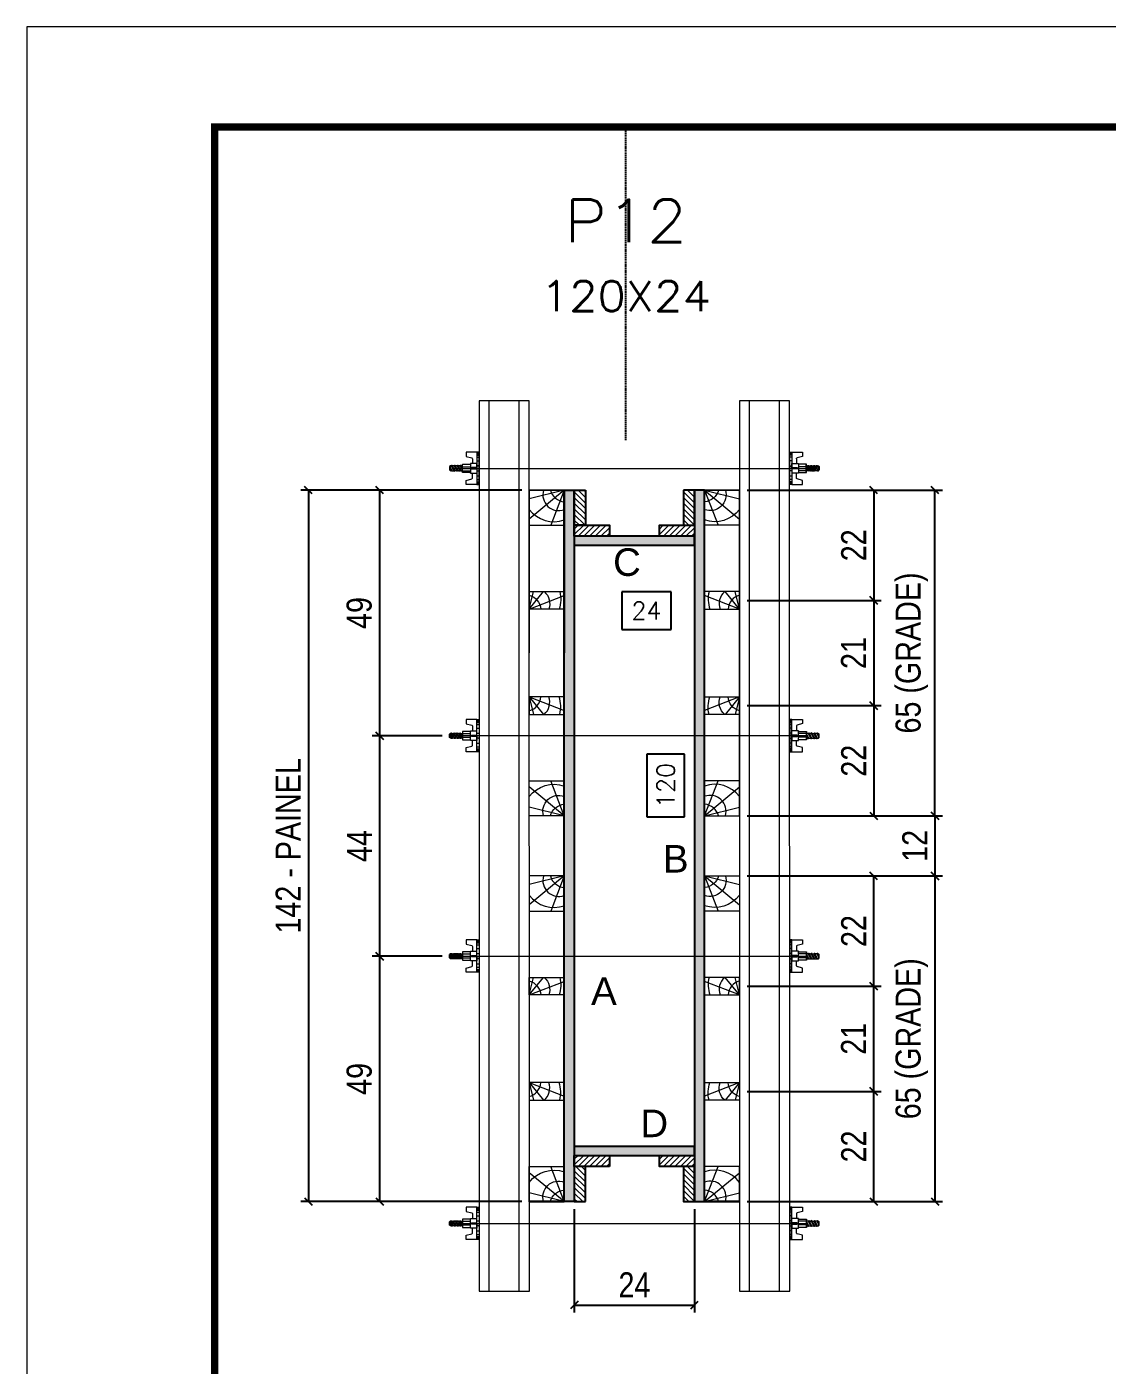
# Model space of a CAD drawing. Header units: millimetres. Extents: x 169816 to 178745, y 96537 to 113647.
# Drawn here: x 174585 to 175016, y 108538 to 109073 of the extents above; entities that cross this region are included whole.
import ezdxf
from ezdxf.enums import TextEntityAlignment as Align

# ---------------------------------------------------------------- set-up
doc = ezdxf.new("R2010")
doc.units = ezdxf.units.MM
doc.linetypes.add('DASHED', pattern=[0.75, 0.5, -0.25])
doc.linetypes.add('HIDDEN', pattern=[0.375, 0.25, -0.125])
for name, color, linetype in [('CHAPA', 1, 'Continuous'), ('Cota Seção (2x)', 241, 'Continuous'), ('MEIO_PONT', 93, 'Continuous'), ('SARRAFO', 251, 'Continuous'), ('Texto de Titulo', 7, 'Continuous'), ('Texto Qtd Sarr', 242, 'Continuous'), ('TEXTO_GERAL', 7, 'Continuous')]:
    doc.layers.add(name, color=color, linetype=linetype)
for name, color, linetype, lineweight in [('Folhas', 255, 'Continuous', 9), ('Hachura', 251, 'Continuous', 9), ('Madeira', 126, 'Continuous', 18), ('Perfil Metálico', 224, 'Continuous', 18), ('SARRAFO DE PRESSAO', 251, 'DASHED', 9), ('Texto Seção', 7, 'Continuous', 15)]:
    doc.layers.add(name, color=color, linetype=linetype, lineweight=lineweight)
doc.styles.add('ARIAL', font='arial.ttf')
doc.styles.add('COTA TECNICA 2X', font='techl___.ttf', dxfattribs={"height": 10})
doc.styles.add('ROMANS', font='romans.shx')
doc.dimstyles.new('SECAO PILAR', dxfattribs={"dimtxt": 10, "dimasz": 3, "dimexe": 3, "dimexo": 3, "dimgap": 3, "dimtad": 1, "dimdec": 1, "dimlfac": 0.5, "dimzin": 12, "dimdsep": 46, "dimtxsty": 'COTA TECNICA 2X', "dimblk1": 'OBLIQUE', "dimblk2": 'OBLIQUE', "dimsah": 1, "dimcen": 0.9, "dimclrd": 256, "dimclre": 256, "dimclrt": 256, "dimadec": 1, "dimazin": 3, "dimtfac": 1, "dimtdec": 1, "dimtmove": 0, "dimatfit": 3, "dimfxl": 1, "dimtolj": 1, "dimtzin": 12, "dimarcsym": 0})
doc.dimstyles.new('SECÇÃO 2', dxfattribs={"dimtxt": 7, "dimasz": 6, "dimexe": 0.18, "dimexo": 2, "dimgap": -4, "dimtad": 3, "dimdec": 1, "dimlfac": 0.5, "dimzin": 12, "dimdsep": 46, "dimtxsty": 'ROMANS', "dimblk": 'ARCHTICK', "dimcen": 0.09, "dimse1": 1, "dimse2": 1, "dimsd1": 1, "dimsd2": 1, "dimclrd": 180, "dimclre": 5, "dimclrt": 1, "dimadec": 0, "dimazin": 3, "dimtfac": 1, "dimtdec": 1, "dimtofl": 0, "dimtmove": 0, "dimatfit": 3, "dimldrblk": 'ARCHTICK', "dimfxl": 1, "dimtolj": 1, "dimtzin": 0, "dimarcsym": 0})

# ---------------------------------------------------------------- blocks, each defined once
blk = doc.blocks.new('9999999999')
at = {"layer": 'Folhas'}
blk.add_lwpolyline([(98138.98, 34190.21), (99623.98, 34190.21), (99623.98, 35240.21), (98138.98, 35240.21)], close=True, dxfattribs=at)
at = {"layer": 'Folhas', "color": 30, "const_width": 3}
blk.add_lwpolyline([(98213.98, 34230.21), (99583.98, 34230.21), (99583.98, 35200.21), (98213.98, 35200.21)], close=True, dxfattribs=at)
blk = doc.blocks.new('*D544')
at = {"layer": 'Cota Seção (2x)', "color": 180, "lineweight": -2, "transparency": 16777216}
for p, q in [((174841.73, 108847.21), (174822.07, 108847.21)), ((174822.07, 108847.21), (174822.07, 108832.21)), ((174841.73, 108832.21), (174841.73, 108847.21)), ((174822.07, 108832.21), (174841.73, 108832.21))]:
    blk.add_line(p, q, dxfattribs=at)
at = {"layer": 'Defpoints', "color": 0, "transparency": 16777216}
for p in [(174803.11, 108848.48), (174851.11, 108848.48), (174803.11, 108828.21)]:
    blk.add_point(p, dxfattribs=at)
at = {"layer": 'Cota Seção (2x)', "color": 1, "transparency": 16777216, "insert": (174831.9, 108839.71), "char_height": 7, "attachment_point": 5, "style": 'ROMANS'}
blk.add_mtext('\\A1;24', dxfattribs=at)
blk = doc.blocks.new('_ArchTick')
at = {"color": 0, "linetype": 'ByBlock', "const_width": 0.15}
blk.add_lwpolyline([(-0.5, -0.5), (0.5, 0.5)], dxfattribs=at)
blk = doc.blocks.new('*D545')
at = {"layer": 'Cota Seção (2x)', "color": 180, "lineweight": -2, "transparency": 16777216}
for p, q in [((174847.11, 108782.42), (174832.11, 108782.42)), ((174832.11, 108782.42), (174832.11, 108757.42)), ((174847.11, 108757.42), (174847.11, 108782.42)), ((174832.11, 108757.42), (174847.11, 108757.42))]:
    blk.add_line(p, q, dxfattribs=at)
at = {"layer": 'Defpoints', "color": 0, "transparency": 16777216}
for p in [(174803.11, 108865.8), (174803.11, 108625.8), (174851.11, 108625.8)]:
    blk.add_point(p, dxfattribs=at)
at = {"layer": 'Cota Seção (2x)', "color": 1, "transparency": 16777216, "insert": (174839.61, 108769.92), "char_height": 7, "attachment_point": 5, "rotation": 90, "style": 'ROMANS'}
blk.add_mtext('\\A1;120', dxfattribs=at)
blk = doc.blocks.new('_Oblique')
at = {"color": 0, "linetype": 'ByBlock', "lineweight": -2}
blk.add_line((-0.5, -0.5), (0.5, 0.5), dxfattribs=at)
blk = doc.blocks.new('*D546')
at = {"layer": 'Cota Seção (2x)', "lineweight": -2, "transparency": 16777216}
for p, q in [((174782.12, 108887.8), (174693.95, 108887.8)), ((174696.95, 108887.8), (174696.95, 108603.8)), ((174782.16, 108603.8), (174693.95, 108603.8))]:
    blk.add_line(p, q, dxfattribs=at)
at = {"layer": 'Defpoints', "color": 0, "transparency": 16777216}
for p in [(174785.12, 108887.8), (174696.95, 108603.8), (174785.16, 108603.8)]:
    blk.add_point(p, dxfattribs=at)
at = {"layer": 'Cota Seção (2x)', "lineweight": -2, "transparency": 16777216, "xscale": 3, "yscale": 3, "zscale": 3}
for p, rotation in [((174696.95, 108887.8), 90), ((174696.95, 108603.8), 270)]:
    blk.add_blockref('_Oblique', p, dxfattribs=dict(at, rotation=rotation))
at = {"layer": 'Cota Seção (2x)', "transparency": 16777216, "insert": (174688.87, 108745.8), "char_height": 10, "attachment_point": 5, "rotation": 90, "style": 'COTA TECNICA 2X'}
blk.add_mtext('\\A1;142 - PAINEL', dxfattribs=at)
blk = doc.blocks.new('*D547')
at = {"layer": 'Cota Seção (2x)', "lineweight": -2, "transparency": 16777216}
for p, q in [((174782.11, 108887.8), (174722.37, 108887.8)), ((174725.37, 108887.8), (174725.37, 108789.73)), ((174750.34, 108789.73), (174722.37, 108789.73))]:
    blk.add_line(p, q, dxfattribs=at)
at = {"layer": 'Defpoints', "color": 0, "transparency": 16777216}
for p in [(174785.11, 108887.8), (174725.37, 108789.73), (174753.34, 108789.73)]:
    blk.add_point(p, dxfattribs=at)
at = {"layer": 'Cota Seção (2x)', "lineweight": -2, "transparency": 16777216, "xscale": 3, "yscale": 3, "zscale": 3}
for p, rotation in [((174725.37, 108887.8), 90), ((174725.37, 108789.73), 270)]:
    blk.add_blockref('_Oblique', p, dxfattribs=dict(at, rotation=rotation))
at = {"layer": 'Cota Seção (2x)', "transparency": 16777216, "insert": (174717.27, 108838.77), "char_height": 10, "attachment_point": 5, "rotation": 90, "style": 'COTA TECNICA 2X'}
blk.add_mtext('\\A1;49', dxfattribs=at)
blk = doc.blocks.new('*D548')
at = {"layer": 'Cota Seção (2x)', "lineweight": -2, "transparency": 16777216}
for p, q in [((174750.34, 108701.73), (174722.37, 108701.73)), ((174725.37, 108701.73), (174725.37, 108603.8)), ((174782.11, 108603.8), (174722.37, 108603.8))]:
    blk.add_line(p, q, dxfattribs=at)
at = {"layer": 'Defpoints', "color": 0, "transparency": 16777216}
for p in [(174753.34, 108701.73), (174725.37, 108603.8), (174785.11, 108603.8)]:
    blk.add_point(p, dxfattribs=at)
at = {"layer": 'Cota Seção (2x)', "lineweight": -2, "transparency": 16777216, "xscale": 3, "yscale": 3, "zscale": 3}
for p, rotation in [((174725.37, 108701.73), 90), ((174725.37, 108603.8), 270)]:
    blk.add_blockref('_Oblique', p, dxfattribs=dict(at, rotation=rotation))
at = {"layer": 'Cota Seção (2x)', "transparency": 16777216, "insert": (174717.27, 108652.77), "char_height": 10, "attachment_point": 5, "rotation": 90, "style": 'COTA TECNICA 2X'}
blk.add_mtext('\\A1;49', dxfattribs=at)
blk = doc.blocks.new('titulo1')
at = {"layer": 'Defpoints', "color": 252, "linetype": 'HIDDEN', "ltscale": 2}
blk.add_line((0, 0), (0, 125), dxfattribs=at)
at = {"layer": 'Defpoints', "style": 'ROMANS', "oblique": 15}
blk.add_attdef('FOLHA', text='', height=10, dxfattribs=at).set_placement((0, 15.58), align=Align.MIDDLE_CENTER)
at = {"layer": 'Texto Qtd Sarr', "color": 3, "style": 'ROMANS', "oblique": 15}
for tag, height, p in [('TITULO', 17, (0, 71.45)), ('SEÇÃO', 12, (0, 41.55))]:
    blk.add_attdef(tag, text='', height=height, dxfattribs=at).set_placement(p, align=Align.MIDDLE_CENTER)
blk = doc.blocks.new('C')
at = {"layer": 'Hachura', "color": 0}
for p, q in [((0, 3.22), (0, -3.22)), ((0.45, 3.22), (0, 3.22)), ((0.46, 3.16), (0, 3.16)), ((0.46, 3.05), (0, 3.05)), ((0.46, 2.88), (0, 2.88)), ((0, 2.75), (0, -1.16)), ((0.45, -3.23), (0.45, 3.22)), ((0.45, 3.22), (2.58, 3.22)), ((2.58, 3.22), (2.58, 2.39)), ((0.46, 2.65), (0, 2.65)), ((0.46, 2.23), (0, 2.23)), ((0.46, 1.51), (0, 1.51)), ((0.39, 0.49), (0.17, 0.49)), ((1.74, 0.97), (0.45, 0.97)), ((1.45, 0.1), (0.45, 0.1)), ((1.35, 1.94), (1.35, 0.96)), ((2.58, 2.39), (1.47, 2.09)), ((1.74, -0.97), (1.74, 0.97)), ((1.74, 0.97), (1.74, 0.84)), ((1.74, 0.97), (1.74, 0.84)), ((1.74, 0.84), (3.35, 0.84)), ((3.35, 0.45), (1.74, 0.45)), ((3.32, 0.84), (3.32, -0.84)), ((3.35, 0.84), (3.35, -0.84)), ((3.68, 0.45), (3.35, 0.45)), ((3.84, -0.52), (3.35, 0.45)), ((3.35, 0.06), (3.67, -0.57)), ((3.68, 0.45), (4.16, -0.52)), ((3.72, 0.5), (4.25, -0.57)), ((4.37, -0.55), (3.83, 0.53)), ((4.15, 0.45), (3.93, 0.45)), ((4.42, -0.52), (3.93, 0.45)), ((4.15, 0.45), (4.26, 0.45)), ((4.26, 0.45), (4.74, -0.52)), ((4.3, 0.5), (4.83, -0.57)), ((4.95, -0.55), (4.41, 0.53)), ((4.51, 0.45), (4.84, 0.45)), ((5, -0.52), (4.51, 0.45)), ((4.84, 0.45), (5.32, -0.52)), ((4.88, 0.5), (5.41, -0.57)), ((5.53, -0.55), (4.99, 0.53)), ((5.58, -0.52), (5.09, 0.45)), ((5.42, 0.45), (5.09, 0.45)), ((5.58, -0.52), (5.09, 0.45)), ((5.42, 0.45), (5.74, -0.19)), ((5.46, 0.5), (5.74, -0.07)), ((5.74, 0.19), (5.57, 0.53)), ((5.74, 0.32), (5.68, 0.45)), ((5.68, 0.45), (5.74, 0.45)), ((5.74, 0.45), (5.9, 0.29)), ((5.74, 0.45), (5.74, -0.52)), ((5.9, -0.36), (5.9, 0.29)), ((0.45, 0), (0, 0)), ((0.46, -1.52), (0, -1.52)), ((0.46, -2.23), (0, -2.23)), ((0.46, -2.65), (0, -2.65)), ((0.08, -0.48), (0.29, -0.48)), ((0.29, -0.48), (0.4, -0.48)), ((0.45, 0), (0.45, -0.97)), ((0.45, -0.16), (1.45, -0.16)), ((0.45, -0.65), (0.45, -0.32)), ((0.45, -3.23), (0.45, -0.65)), ((0.45, -0.97), (1.74, -0.97)), ((1.35, -1.94), (1.35, -0.97)), ((2.58, -2.39), (1.47, -2.1)), ((3.35, -0.32), (1.74, -0.32)), ((3.35, -0.84), (1.74, -0.84)), ((2.58, -3.23), (2.58, -2.39)), ((3.35, -0.07), (3.58, -0.52)), ((3.35, -0.52), (3.58, -0.52)), ((3.84, -0.52), (4.16, -0.52)), ((4.42, -0.52), (4.74, -0.52)), ((4.63, -0.52), (4.74, -0.52)), ((5, -0.52), (5.32, -0.52)), ((5.58, -0.52), (5.74, -0.52)), ((5.74, -0.52), (5.9, -0.36)), ((5.74, -0.52), (5.74, -0.52)), ((0.46, -2.88), (0, -2.88)), ((0.46, -3.05), (0, -3.05)), ((0.46, -3.16), (0, -3.16)), ((0, -3.22), (2.57, -3.22))]:
    blk.add_line(p, q, dxfattribs=at)
for centre, radius, start, end in [((1.52, 1.94), 0.161, 104.7436, 180), ((1.44, -0.03), 0.129, 272.695, 87.305), ((3.81, 0.39), 0.143, 25.5688, 154.4312), ((4.39, 0.39), 0.143, 25.5688, 154.4312), ((4.97, 0.39), 0.143, 25.5688, 154.4312), ((5.55, 0.39), 0.143, 25.5688, 154.4312), ((0.17, -0.37), 0.174, 221.744, 317.8592), ((1.52, -1.94), 0.161, 180, 255.2564), ((3.71, -0.4), 0.174, 222.1408, 318.256), ((4.29, -0.4), 0.174, 222.1408, 318.256), ((4.87, -0.4), 0.174, 222.1408, 318.256), ((5.45, -0.4), 0.174, 222.1408, 318.256), ((5.61, -0.4), 0.174, 317.8592, 318.256)]:
    blk.add_arc(centre, radius, start, end, dxfattribs=at)
blk = doc.blocks.new('*D935')
at = {"layer": 'Cota Seção (2x)', "lineweight": -2, "transparency": 16777216}
for p, q in [((174750.34, 108789.73), (174722.37, 108789.73)), ((174725.37, 108789.73), (174725.37, 108701.73)), ((174750.34, 108701.73), (174722.37, 108701.73))]:
    blk.add_line(p, q, dxfattribs=at)
at = {"layer": 'Defpoints', "color": 0, "transparency": 16777216}
for p in [(174753.34, 108789.73), (174725.37, 108701.73), (174753.34, 108701.73)]:
    blk.add_point(p, dxfattribs=at)
at = {"layer": 'Cota Seção (2x)', "lineweight": -2, "transparency": 16777216, "xscale": 3, "yscale": 3, "zscale": 3}
for p, rotation in [((174725.37, 108789.73), 90), ((174725.37, 108701.73), 270)]:
    blk.add_blockref('_Oblique', p, dxfattribs=dict(at, rotation=rotation))
at = {"layer": 'Cota Seção (2x)', "transparency": 16777216, "insert": (174717.3, 108745.73), "char_height": 10, "attachment_point": 5, "rotation": 90, "style": 'COTA TECNICA 2X'}
blk.add_mtext('\\A1;44', dxfattribs=at)
blk = doc.blocks.new('PONTALETE')
at = {"layer": 'Madeira'}
for q in [(2.71, 7), (7, 5.76), (7, 1.74)]:
    blk.add_line((0, 0), q, dxfattribs=at)
blk.add_lwpolyline([(0, 0), (7, 0), (7, 7), (0, 7)], close=True, dxfattribs=at)
for centre, radius, start, end in [((2.04, 0.06), 6.23, 37.2818, 109.0913), ((1.09, 0.9), 3.19, 343.603, 109.9847), ((-0.21, -0.78), 3.09, 14.6322, 86.0383)]:
    blk.add_arc(centre, radius, start, end, dxfattribs=at)
blk = doc.blocks.new('MEIO PONTALETE')
at = {"layer": 'Madeira'}
for q in [(2.71, 7), (3.5, 2.88), (3.5, 0.87)]:
    blk.add_line((0, 0), q, dxfattribs=at)
blk.add_lwpolyline([(0, 0), (3.5, 0), (3.5, 7), (0, 7)], close=True, dxfattribs=at)
for centre, radius, start, end in [((2.04, 0.06), 6.23, 76.4499, 109.0913), ((1.09, 0.9), 3.19, 40.9063, 109.9847), ((-0.21, -0.78), 3.09, 14.6322, 86.0383)]:
    blk.add_arc(centre, radius, start, end, dxfattribs=at)
blk = doc.blocks.new('*D936')
at = {"layer": 'Cota Seção (2x)', "lineweight": -2, "transparency": 16777216}
for p, q in [((174803.11, 108600.8), (174803.11, 108559.5)), ((174851.11, 108600.79), (174851.11, 108559.5)), ((174803.11, 108562.5), (174851.11, 108562.5))]:
    blk.add_line(p, q, dxfattribs=at)
at = {"layer": 'Defpoints', "color": 0, "transparency": 16777216}
for p in [(174803.11, 108603.8), (174851.11, 108603.79), (174851.11, 108562.5)]:
    blk.add_point(p, dxfattribs=at)
at = {"layer": 'Cota Seção (2x)', "lineweight": -2, "transparency": 16777216, "xscale": 3, "yscale": 3, "zscale": 3, "rotation": 180}
blk.add_blockref('_Oblique', (174803.11, 108562.5), dxfattribs=at)
at = {"layer": 'Cota Seção (2x)', "lineweight": -2, "transparency": 16777216, "xscale": 3, "yscale": 3, "zscale": 3}
blk.add_blockref('_Oblique', (174851.11, 108562.5), dxfattribs=at)
at = {"layer": 'Cota Seção (2x)', "transparency": 16777216, "insert": (174827.11, 108570.57), "char_height": 10, "attachment_point": 5, "style": 'COTA TECNICA 2X'}
blk.add_mtext('\\A1;24', dxfattribs=at)
blk = doc.blocks.new('*D937')
at = {"layer": 'Cota Seção (2x)', "lineweight": -2, "transparency": 16777216}
for p, q in [((174872.11, 108733.8), (174950.08, 108733.8)), ((174947.08, 108733.8), (174947.08, 108603.8)), ((174872.11, 108603.8), (174950.08, 108603.8))]:
    blk.add_line(p, q, dxfattribs=at)
at = {"layer": 'Defpoints', "color": 0, "transparency": 16777216}
for p in [(174869.11, 108733.8), (174869.11, 108603.8), (174947.08, 108603.8)]:
    blk.add_point(p, dxfattribs=at)
at = {"layer": 'Cota Seção (2x)', "lineweight": -2, "transparency": 16777216, "xscale": 3, "yscale": 3, "zscale": 3}
for p, rotation in [((174947.08, 108733.8), 90), ((174947.08, 108603.8), 270)]:
    blk.add_blockref('_Oblique', p, dxfattribs=dict(at, rotation=rotation))
at = {"layer": 'Cota Seção (2x)', "transparency": 16777216, "insert": (174937.85, 108668.8), "char_height": 10, "attachment_point": 5, "rotation": 90, "style": 'COTA TECNICA 2X'}
blk.add_mtext('\\A1;65 (GRADE)', dxfattribs=at)
blk = doc.blocks.new('*D938')
at = {"layer": 'Cota Seção (2x)', "lineweight": -2, "transparency": 16777216}
for p, q in [((174872.11, 108647.8), (174925.64, 108647.8)), ((174922.64, 108603.8), (174922.64, 108647.8)), ((174872.11, 108603.8), (174925.64, 108603.8))]:
    blk.add_line(p, q, dxfattribs=at)
at = {"layer": 'Defpoints', "color": 0, "transparency": 16777216}
for p in [(174869.11, 108647.8), (174922.64, 108647.8), (174869.11, 108603.8)]:
    blk.add_point(p, dxfattribs=at)
at = {"layer": 'Cota Seção (2x)', "lineweight": -2, "transparency": 16777216, "xscale": 3, "yscale": 3, "zscale": 3}
for p, rotation in [((174922.64, 108647.8), 90), ((174922.64, 108603.8), 270)]:
    blk.add_blockref('_Oblique', p, dxfattribs=dict(at, rotation=rotation))
at = {"layer": 'Cota Seção (2x)', "transparency": 16777216, "insert": (174914.64, 108625.8), "char_height": 10, "attachment_point": 5, "rotation": 90, "style": 'COTA TECNICA 2X'}
blk.add_mtext('\\A1;22', dxfattribs=at)
blk = doc.blocks.new('*D939')
at = {"layer": 'Cota Seção (2x)', "lineweight": -2, "transparency": 16777216}
for p, q in [((174872.11, 108689.8), (174925.64, 108689.8)), ((174922.64, 108647.8), (174922.64, 108689.8)), ((174872.11, 108647.8), (174925.64, 108647.8))]:
    blk.add_line(p, q, dxfattribs=at)
at = {"layer": 'Defpoints', "color": 0, "transparency": 16777216}
for p in [(174869.11, 108689.8), (174922.64, 108689.8), (174869.11, 108647.8)]:
    blk.add_point(p, dxfattribs=at)
at = {"layer": 'Cota Seção (2x)', "lineweight": -2, "transparency": 16777216, "xscale": 3, "yscale": 3, "zscale": 3}
for p, rotation in [((174922.64, 108689.8), 90), ((174922.64, 108647.8), 270)]:
    blk.add_blockref('_Oblique', p, dxfattribs=dict(at, rotation=rotation))
at = {"layer": 'Cota Seção (2x)', "transparency": 16777216, "insert": (174914.58, 108668.8), "char_height": 10, "attachment_point": 5, "rotation": 90, "style": 'COTA TECNICA 2X'}
blk.add_mtext('\\A1;21', dxfattribs=at)
blk = doc.blocks.new('*D940')
at = {"layer": 'Cota Seção (2x)', "lineweight": -2, "transparency": 16777216}
for p, q in [((174872.11, 108733.8), (174925.64, 108733.8)), ((174922.64, 108689.8), (174922.64, 108733.8)), ((174872.11, 108689.8), (174925.64, 108689.8))]:
    blk.add_line(p, q, dxfattribs=at)
at = {"layer": 'Defpoints', "color": 0, "transparency": 16777216}
for p in [(174869.11, 108733.8), (174922.64, 108733.8), (174869.11, 108689.8)]:
    blk.add_point(p, dxfattribs=at)
at = {"layer": 'Cota Seção (2x)', "lineweight": -2, "transparency": 16777216, "xscale": 3, "yscale": 3, "zscale": 3}
for p, rotation in [((174922.64, 108733.8), 90), ((174922.64, 108689.8), 270)]:
    blk.add_blockref('_Oblique', p, dxfattribs=dict(at, rotation=rotation))
at = {"layer": 'Cota Seção (2x)', "transparency": 16777216, "insert": (174914.64, 108711.8), "char_height": 10, "attachment_point": 5, "rotation": 90, "style": 'COTA TECNICA 2X'}
blk.add_mtext('\\A1;22', dxfattribs=at)
blk = doc.blocks.new('*D549')
at = {"layer": 'Cota Seção (2x)', "lineweight": -2, "transparency": 16777216}
for p, q in [((174872.11, 108887.8), (174950.08, 108887.8)), ((174947.08, 108757.8), (174947.08, 108887.8)), ((174872.11, 108757.8), (174950.08, 108757.8))]:
    blk.add_line(p, q, dxfattribs=at)
at = {"layer": 'Defpoints', "color": 0, "transparency": 16777216}
for p in [(174869.11, 108887.8), (174947.08, 108887.8), (174869.11, 108757.8)]:
    blk.add_point(p, dxfattribs=at)
at = {"layer": 'Cota Seção (2x)', "lineweight": -2, "transparency": 16777216, "xscale": 3, "yscale": 3, "zscale": 3}
for p, rotation in [((174947.08, 108887.8), 90), ((174947.08, 108757.8), 270)]:
    blk.add_blockref('_Oblique', p, dxfattribs=dict(at, rotation=rotation))
at = {"layer": 'Cota Seção (2x)', "transparency": 16777216, "insert": (174937.85, 108822.8), "char_height": 10, "attachment_point": 5, "rotation": 90, "style": 'COTA TECNICA 2X'}
blk.add_mtext('\\A1;65 (GRADE)', dxfattribs=at)
blk = doc.blocks.new('*D941')
at = {"layer": 'Cota Seção (2x)', "lineweight": -2, "transparency": 16777216}
for p, q in [((174872.11, 108887.8), (174925.64, 108887.8)), ((174922.64, 108887.8), (174922.64, 108843.8)), ((174872.11, 108843.8), (174925.64, 108843.8))]:
    blk.add_line(p, q, dxfattribs=at)
at = {"layer": 'Defpoints', "color": 0, "transparency": 16777216}
for p in [(174869.11, 108887.8), (174869.11, 108843.8), (174922.64, 108843.8)]:
    blk.add_point(p, dxfattribs=at)
at = {"layer": 'Cota Seção (2x)', "lineweight": -2, "transparency": 16777216, "xscale": 3, "yscale": 3, "zscale": 3}
for p, rotation in [((174922.64, 108887.8), 90), ((174922.64, 108843.8), 270)]:
    blk.add_blockref('_Oblique', p, dxfattribs=dict(at, rotation=rotation))
at = {"layer": 'Cota Seção (2x)', "transparency": 16777216, "insert": (174914.64, 108865.8), "char_height": 10, "attachment_point": 5, "rotation": 90, "style": 'COTA TECNICA 2X'}
blk.add_mtext('\\A1;22', dxfattribs=at)
blk = doc.blocks.new('*D942')
at = {"layer": 'Cota Seção (2x)', "lineweight": -2, "transparency": 16777216}
for p, q in [((174872.11, 108843.8), (174925.64, 108843.8)), ((174922.64, 108843.8), (174922.64, 108801.8)), ((174872.11, 108801.8), (174925.64, 108801.8))]:
    blk.add_line(p, q, dxfattribs=at)
at = {"layer": 'Defpoints', "color": 0, "transparency": 16777216}
for p in [(174869.11, 108843.8), (174869.11, 108801.8), (174922.64, 108801.8)]:
    blk.add_point(p, dxfattribs=at)
at = {"layer": 'Cota Seção (2x)', "lineweight": -2, "transparency": 16777216, "xscale": 3, "yscale": 3, "zscale": 3}
for p, rotation in [((174922.64, 108843.8), 90), ((174922.64, 108801.8), 270)]:
    blk.add_blockref('_Oblique', p, dxfattribs=dict(at, rotation=rotation))
at = {"layer": 'Cota Seção (2x)', "transparency": 16777216, "insert": (174914.58, 108822.8), "char_height": 10, "attachment_point": 5, "rotation": 90, "style": 'COTA TECNICA 2X'}
blk.add_mtext('\\A1;21', dxfattribs=at)
blk = doc.blocks.new('*D943')
at = {"layer": 'Cota Seção (2x)', "lineweight": -2, "transparency": 16777216}
for p, q in [((174872.11, 108801.8), (174925.64, 108801.8)), ((174922.64, 108801.8), (174922.64, 108757.8)), ((174872.11, 108757.8), (174925.64, 108757.8))]:
    blk.add_line(p, q, dxfattribs=at)
at = {"layer": 'Defpoints', "color": 0, "transparency": 16777216}
for p in [(174869.11, 108801.8), (174869.11, 108757.8), (174922.64, 108757.8)]:
    blk.add_point(p, dxfattribs=at)
at = {"layer": 'Cota Seção (2x)', "lineweight": -2, "transparency": 16777216, "xscale": 3, "yscale": 3, "zscale": 3}
for p, rotation in [((174922.64, 108801.8), 90), ((174922.64, 108757.8), 270)]:
    blk.add_blockref('_Oblique', p, dxfattribs=dict(at, rotation=rotation))
at = {"layer": 'Cota Seção (2x)', "transparency": 16777216, "insert": (174914.64, 108779.8), "char_height": 10, "attachment_point": 5, "rotation": 90, "style": 'COTA TECNICA 2X'}
blk.add_mtext('\\A1;22', dxfattribs=at)
blk = doc.blocks.new('*D550')
at = {"layer": 'Cota Seção (2x)', "lineweight": -2, "transparency": 16777216}
for p, q in [((174872.11, 108757.8), (174950.08, 108757.8)), ((174947.08, 108757.8), (174947.08, 108733.8)), ((174872.11, 108733.8), (174950.08, 108733.8))]:
    blk.add_line(p, q, dxfattribs=at)
at = {"layer": 'Defpoints', "color": 0, "transparency": 16777216}
for p in [(174869.11, 108757.8), (174869.11, 108733.8), (174947.08, 108733.8)]:
    blk.add_point(p, dxfattribs=at)
at = {"layer": 'Cota Seção (2x)', "lineweight": -2, "transparency": 16777216, "xscale": 3, "yscale": 3, "zscale": 3}
for p, rotation in [((174947.08, 108757.8), 90), ((174947.08, 108733.8), 270)]:
    blk.add_blockref('_Oblique', p, dxfattribs=dict(at, rotation=rotation))
at = {"layer": 'Cota Seção (2x)', "transparency": 16777216, "insert": (174939.02, 108745.8), "char_height": 10, "attachment_point": 5, "rotation": 90, "style": 'COTA TECNICA 2X'}
blk.add_mtext('\\A1;12', dxfattribs=at)

msp = doc.modelspace()

# ---------------------------------------------------------------- hatches: boundary and pattern name
at = {"layer": 'Hachura'}
h = msp.add_hatch(color=256, dxfattribs=at)
h.dxf.hatch_style = 1
h.paths.add_polyline_path([(174803.11, 108603.8), (174799.11, 108603.8), (174799.11, 108887.8), (174803.11, 108887.8)])
h = msp.add_hatch(dxfattribs=at)
h.set_pattern_fill('ANSI31', color=256, scale=0.5, angle=90, style=0)
h.set_pattern_definition([(135, (151911.7004, 118011.7511), (-1.12253202, -1.12253202), [])])
h.paths.add_polyline_path([(174803.11, 108873.8), (174807.51, 108873.8), (174807.51, 108887.8), (174803.11, 108887.8)])
h = msp.add_hatch(dxfattribs=at)
h.set_pattern_fill('ANSI31', color=256, scale=0.5, angle=90, style=0)
h.set_pattern_definition([(135, (151921.7004, 118011.7511), (-1.12253202, -1.12253202), [])])
h.paths.add_polyline_path([(174851.11, 108873.8), (174846.71, 108873.8), (174846.71, 108887.8), (174851.11, 108887.8)])
h = msp.add_hatch(color=256, dxfattribs=at)
h.dxf.hatch_style = 1
h.paths.add_polyline_path([(174851.11, 108603.8), (174855.11, 108603.8), (174855.11, 108887.8), (174851.11, 108887.8)])
h = msp.add_hatch(dxfattribs=at)
h.set_pattern_fill('ANSI31', color=256, scale=0.5, angle=540, style=0)
h.set_pattern_definition([(225, (165314.1567, 85944.3911), (1.12253202, -1.12253202), [])])
h.paths.add_polyline_path([(174803.11, 108873.8), (174803.11, 108869.4), (174817.11, 108869.4), (174817.11, 108873.8)])
h = msp.add_hatch(dxfattribs=at)
h.set_pattern_fill('ANSI31', color=256, scale=0.5, angle=540, style=0)
h.set_pattern_definition([(225, (165348.1567, 85944.3911), (1.12253202, -1.12253202), [])])
h.paths.add_polyline_path([(174837.11, 108873.8), (174837.11, 108869.4), (174851.11, 108869.4), (174851.11, 108873.8)])
h = msp.add_hatch(color=256, dxfattribs=at)
h.dxf.hatch_style = 1
h.paths.add_polyline_path([(174803.11, 108869.4), (174803.11, 108865.8), (174851.11, 108865.8), (174851.11, 108869.4)])
h = msp.add_hatch(color=256, dxfattribs=at)
h.dxf.hatch_style = 1
h.paths.add_polyline_path([(174803.11, 108625.8), (174803.11, 108622.2), (174851.11, 108622.2), (174851.11, 108625.8)])
h = msp.add_hatch(dxfattribs=at)
h.set_pattern_fill('ANSI31', color=256, scale=0.5, angle=540, style=0)
h.set_pattern_definition([(225, (165314.1567, 85692.7911), (1.12253202, -1.12253202), [])])
h.paths.add_polyline_path([(174803.11, 108622.2), (174803.11, 108617.8), (174817.11, 108617.8), (174817.11, 108622.2)])
h = msp.add_hatch(dxfattribs=at)
h.set_pattern_fill('ANSI31', color=256, scale=0.5, angle=540, style=0)
h.set_pattern_definition([(225, (165348.1567, 85692.7911), (1.12253202, -1.12253202), [])])
h.paths.add_polyline_path([(174837.11, 108622.2), (174837.11, 108617.8), (174851.11, 108617.8), (174851.11, 108622.2)])
h = msp.add_hatch(dxfattribs=at)
h.set_pattern_fill('ANSI31', color=256, scale=0.5, angle=90, style=0)
h.set_pattern_definition([(135, (151911.7004, 118106.7511), (-1.12253202, -1.12253202), [])])
h.paths.add_polyline_path([(174803.11, 108617.8), (174807.51, 108617.8), (174807.51, 108603.8), (174803.11, 108603.8)])
h = msp.add_hatch(dxfattribs=at)
h.set_pattern_fill('ANSI31', color=256, scale=0.5, angle=90, style=0)
h.set_pattern_definition([(135, (151921.7004, 117741.7511), (-1.12253202, -1.12253202), [])])
h.paths.add_polyline_path([(174851.11, 108603.8), (174846.71, 108603.8), (174846.71, 108617.8), (174851.11, 108617.8)])

# ---------------------------------------------------------------- linework, layer by layer
at = {"layer": 'CHAPA'}
for points in [[(174803.11, 108603.8), (174799.11, 108603.8), (174799.11, 108887.8), (174803.11, 108887.8)], [(174851.11, 108603.8), (174855.11, 108603.8), (174855.11, 108887.8), (174851.11, 108887.8)], [(174803.11, 108869.4), (174803.11, 108865.8), (174851.11, 108865.8), (174851.11, 108869.4)], [(174803.11, 108625.8), (174803.11, 108622.2), (174851.11, 108622.2), (174851.11, 108625.8)]]:
    msp.add_lwpolyline(points, close=True, dxfattribs=at)
at = {"layer": 'Hachura'}
for p, q in [((174754.34, 108896.49), (174896.08, 108896.49)), ((174754.34, 108789.8), (174896.08, 108789.8)), ((174754.34, 108701.8), (174896.08, 108701.8)), ((174754.34, 108595.11), (174896.08, 108595.11))]:
    msp.add_line(p, q, dxfattribs=at)
at = {"layer": 'Madeira'}
for points in [[(174799.11, 108757.8), (174785.11, 108757.8), (174785.16, 108887.8), (174799.16, 108887.8)], [(174855.1, 108757.8), (174869.1, 108757.8), (174869.06, 108887.8), (174855.06, 108887.8)], [(174799.11, 108733.8), (174785.11, 108733.8), (174785.11, 108603.8), (174799.11, 108603.8)], [(174855.11, 108733.8), (174869.11, 108733.8), (174869.11, 108603.8), (174855.11, 108603.8)]]:
    msp.add_lwpolyline(points, close=True, dxfattribs=at)
at = {"layer": 'MEIO_PONT'}
for points in [[(174799.11, 108603.8), (174785.11, 108603.8), (174785.11, 108603.8), (174799.11, 108603.8)], [(174869.11, 108603.8), (174855.11, 108603.8), (174855.11, 108603.8), (174869.11, 108603.8)]]:
    msp.add_lwpolyline(points, close=True, dxfattribs=at)
at = {"layer": 'Perfil Metálico'}
for p, q in [((174769.11, 108568.08), (174769.11, 108923.52)), ((174781.11, 108568.08), (174781.11, 108923.52)), ((174873.05, 108568.08), (174873.05, 108923.52)), ((174885.05, 108568.08), (174885.05, 108923.52))]:
    msp.add_line(p, q, dxfattribs=at)
for points in [[(174785.11, 108923.52), (174765.11, 108923.52), (174765.17, 108568.08), (174785.17, 108568.08)], [(174869.11, 108568.08), (174889.11, 108568.08), (174889.05, 108923.52), (174869.05, 108923.52)]]:
    msp.add_lwpolyline(points, close=True, dxfattribs=at)
at = {"layer": 'SARRAFO'}
for points in [[(174807.51, 108887.8), (174807.51, 108873.8), (174803.11, 108873.8), (174803.11, 108887.8)], [(174807.51, 108887.8), (174807.51, 108873.8), (174803.11, 108873.8), (174803.11, 108887.8)], [(174846.71, 108887.8), (174846.71, 108873.8), (174851.11, 108873.8), (174851.11, 108887.8)], [(174846.71, 108887.8), (174846.71, 108873.8), (174851.11, 108873.8), (174851.11, 108887.8)], [(174817.11, 108869.4), (174803.11, 108869.4), (174803.11, 108873.8), (174817.11, 108873.8)], [(174817.11, 108869.4), (174803.11, 108869.4), (174803.11, 108873.8), (174817.11, 108873.8)], [(174851.11, 108869.4), (174837.11, 108869.4), (174837.11, 108873.8), (174851.11, 108873.8)], [(174851.11, 108869.4), (174837.11, 108869.4), (174837.11, 108873.8), (174851.11, 108873.8)], [(174817.11, 108617.8), (174803.11, 108617.8), (174803.11, 108622.2), (174817.11, 108622.2)], [(174817.11, 108617.8), (174803.11, 108617.8), (174803.11, 108622.2), (174817.11, 108622.2)], [(174851.11, 108617.8), (174837.11, 108617.8), (174837.11, 108622.2), (174851.11, 108622.2)], [(174851.11, 108617.8), (174837.11, 108617.8), (174837.11, 108622.2), (174851.11, 108622.2)], [(174807.51, 108603.8), (174807.51, 108617.8), (174803.11, 108617.8), (174803.11, 108603.8)], [(174807.51, 108603.8), (174807.51, 108617.8), (174803.11, 108617.8), (174803.11, 108603.8)], [(174846.71, 108617.8), (174846.71, 108603.8), (174851.11, 108603.8), (174851.11, 108617.8)], [(174846.71, 108617.8), (174846.71, 108603.8), (174851.11, 108603.8), (174851.11, 108617.8)]]:
    msp.add_lwpolyline(points, close=True, dxfattribs=at)

# ---------------------------------------------------------------- block references
at = {"layer": 'Hachura', "linetype": 'Continuous', "yscale": 2, "zscale": 2, "rotation": 180}
for p, xscale in [((174765.14, 108896.49), 2), ((174889.08, 108896.48), -2)]:
    msp.add_blockref('C', p, dxfattribs=dict(at, xscale=xscale))
at = {"layer": 'Hachura', "linetype": 'Continuous', "yscale": 2, "zscale": 2}
for p, xscale in [((174765.14, 108789.8), -2), ((174889.08, 108789.81), 2), ((174765.14, 108701.8), -2), ((174889.08, 108701.81), 2), ((174765.14, 108595.11), -2), ((174889.08, 108595.12), 2)]:
    msp.add_blockref('C', p, dxfattribs=dict(at, xscale=xscale))
at = {"layer": 'MEIO_PONT'}
for name, p, xscale, yscale, zscale, rotation in [('PONTALETE', (174799.11, 108887.8), 2, 2, 2, 180), ('PONTALETE', (174855.11, 108887.8), -2, 2, 2, 180), ('MEIO PONTALETE', (174785.11, 108840.3), -1.999999997962732, 1.999999997962732, 1.999999997962732, 269.9999999999861), ('MEIO PONTALETE', (174869.11, 108840.3), 1.999999997962732, 1.999999997962732, 1.999999997962732, 90.00000000001396), ('MEIO PONTALETE', (174785.11, 108805.3), 1.999999997962732, 1.999999997962732, 1.999999997962732, 269.999999999986), ('MEIO PONTALETE', (174869.11, 108805.3), -1.999999997962732, 1.999999997962732, 1.999999997962732, 90.00000000001398), ('PONTALETE', (174799.11, 108733.8), 2, 2, 2, 180), ('PONTALETE', (174855.11, 108733.8), -2, 2, 2, 180), ('MEIO PONTALETE', (174785.11, 108686.3), -1.999999997962732, 1.999999997962732, 1.999999997962732, 270.0000000000001), ('MEIO PONTALETE', (174869.11, 108686.3), 1.999999997962732, 1.999999997962732, 1.999999997962732, 89.99999999999997), ('MEIO PONTALETE', (174785.11, 108651.3), 1.999999997962732, 1.999999997962732, 1.999999997962732, 270), ('MEIO PONTALETE', (174869.11, 108651.3), -1.999999997962732, 1.999999997962732, 1.999999997962732, 90)]:
    msp.add_blockref(name, p, dxfattribs=dict(at, xscale=xscale, yscale=yscale, zscale=zscale, rotation=rotation))
at = {"layer": 'MEIO_PONT', "yscale": 2, "zscale": 2}
for p, xscale in [((174799.11, 108757.8), -2), ((174855.11, 108757.8), 2), ((174799.11, 108603.8), -2), ((174855.11, 108603.8), 2)]:
    msp.add_blockref('PONTALETE', p, dxfattribs=dict(at, xscale=xscale))
at = {"layer": 'SARRAFO DE PRESSAO', "color": 6, "linetype": 'ByBlock'}
msp.add_blockref('9999999999', (76445.54, 73832.6), dxfattribs=at)
at = {"layer": 'Texto Seção'}
ref = msp.add_blockref('titulo1', (174823.68, 108907.8), dxfattribs=at)
ref.add_attrib('TITULO', 'P12', dxfattribs={"layer": 'Texto de Titulo', "color": 7, "height": 17, "style": 'ROMANS', "width": 1.1}).set_placement((174823.68, 108995.3), align=Align.MIDDLE_CENTER)
ref.add_attrib('SEÇÃO', '120X24', dxfattribs={"layer": 'Texto de Titulo', "color": 7, "height": 12, "style": 'ROMANS', "width": 1.1}).set_placement((174823.68, 108965.3), align=Align.MIDDLE_CENTER)

# ---------------------------------------------------------------- texts
at = {"layer": 'TEXTO_GERAL', "style": 'ARIAL'}
for s, p in [('C', (174824.13, 108859.08)), ('B', (174843.61, 108740.64)), ('A', (174814.93, 108687.83)), ('D', (174835.02, 108635.01))]:
    msp.add_text(s, height=11, dxfattribs=at).set_placement(p, align=Align.MIDDLE_CENTER)

# ---------------------------------------------------------------- dimensions: what is measured, and where the dimension line sits
at = {"layer": 'Cota Seção (2x)', "color": 241}
for base, p1, p2, angle, text, picture, middle in [((174696.95, 108603.8), (174785.12, 108887.8), (174785.16, 108603.8), 270, '<> - PAINEL', '*D546', (174688.87, 108745.8)), ((174947.08, 108887.8), (174869.11, 108757.8), (174869.11, 108887.8), 270, '<> (GRADE)', '*D549', (174937.85, 108822.8)), ((174947.08, 108603.8), (174869.11, 108733.8), (174869.11, 108603.8), 90, '<> (GRADE)', '*D937', (174937.85, 108668.8))]:
    dim = msp.add_linear_dim(base=base, p1=p1, p2=p2, angle=angle, text=text, dimstyle='SECAO PILAR', dxfattribs=at)
    dim.commit()
    dim.dimension.update_dxf_attribs({"geometry": picture, "text_midpoint": middle})
for base, p1, p2, angle, picture, middle in [((174725.37, 108789.73), (174785.11, 108887.8), (174753.34, 108789.73), 270, '*D547', (174717.27, 108838.77)), ((174922.64, 108843.8), (174869.11, 108887.8), (174869.11, 108843.8), 270, '*D941', (174914.64, 108865.8)), ((174725.37, 108701.73), (174753.34, 108789.73), (174753.34, 108701.73), 270, '*D935', (174717.3, 108745.73)), ((174947.08, 108733.8), (174869.11, 108757.8), (174869.11, 108733.8), 90, '*D550', (174939.02, 108745.8)), ((174725.37, 108603.8), (174753.34, 108701.73), (174785.11, 108603.8), 270, '*D548', (174717.27, 108652.77)), ((174922.64, 108647.8), (174869.11, 108603.8), (174869.11, 108647.8), 90, '*D938', (174914.64, 108625.8))]:
    dim = msp.add_linear_dim(base=base, p1=p1, p2=p2, angle=angle, dimstyle='SECAO PILAR', dxfattribs=at)
    dim.commit()
    dim.dimension.update_dxf_attribs({"geometry": picture, "text_midpoint": middle})
for base, p1, p2, angle, picture, middle in [((174851.11, 108625.8), (174803.11, 108865.8), (174803.11, 108625.8), 270, '*D545', (174851.11, 108769.92)), ((174803.11, 108828.21), (174851.11, 108848.48), (174803.11, 108848.48), 180, '*D544', (174831.9, 108828.21))]:
    dim = msp.add_linear_dim(base=base, p1=p1, p2=p2, angle=angle, dimstyle='SECÇÃO 2', dxfattribs=at)
    dim.commit()
    dim.dimension.update_dxf_attribs({"geometry": picture, "text_midpoint": middle, "dimtype": 160})
at = {"layer": 'Cota Seção (2x)'}
for base, p1, p2, angle, picture, middle in [((174922.64, 108801.8), (174869.11, 108843.8), (174869.11, 108801.8), 270, '*D942', (174914.58, 108822.8)), ((174922.64, 108757.8), (174869.11, 108801.8), (174869.11, 108757.8), 270, '*D943', (174914.64, 108779.8)), ((174922.64, 108733.8), (174869.11, 108689.8), (174869.11, 108733.8), 90, '*D940', (174914.64, 108711.8)), ((174922.64, 108689.8), (174869.11, 108647.8), (174869.11, 108689.8), 90, '*D939', (174914.58, 108668.8))]:
    dim = msp.add_linear_dim(base=base, p1=p1, p2=p2, angle=angle, dimstyle='SECAO PILAR', override={"dimtmove": 1}, dxfattribs=at)
    dim.commit()
    dim.dimension.update_dxf_attribs({"geometry": picture, "text_midpoint": middle})
at = {"layer": 'Cota Seção (2x)', "color": 241}
dim = msp.add_linear_dim(base=(174851.11, 108562.5), p1=(174803.11, 108603.8), p2=(174851.11, 108603.79), dimstyle='SECAO PILAR', dxfattribs=at)
dim.commit()
dim.dimension.update_dxf_attribs({"geometry": '*D936', "text_midpoint": (174827.11, 108570.57)})

doc.saveas('drawing.dxf')
